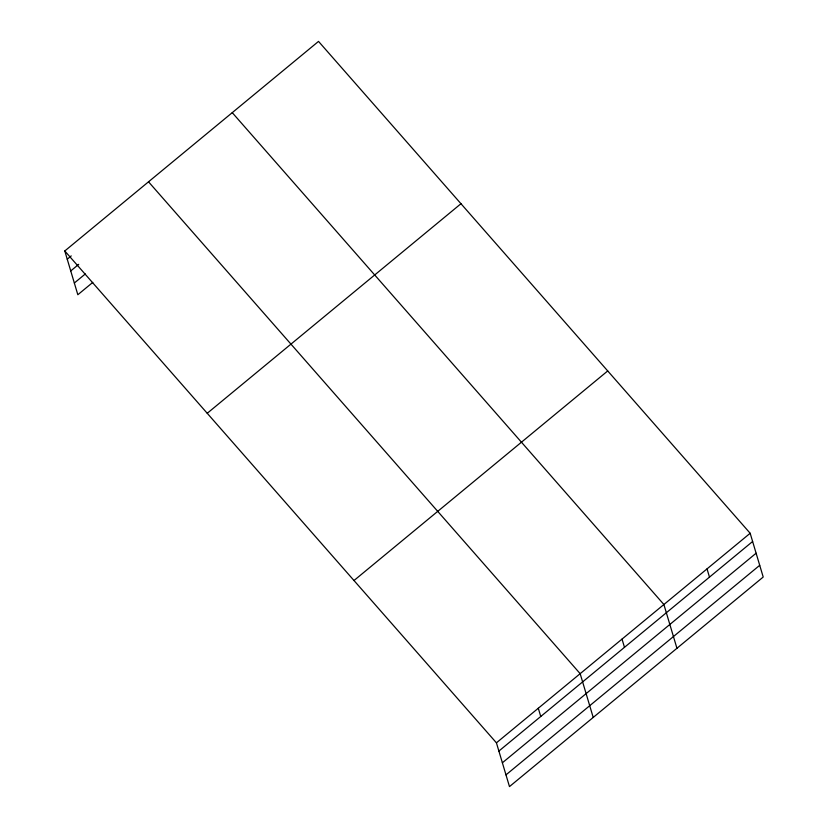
<?xml version="1.0" encoding="UTF-8"?>
<svg xmlns="http://www.w3.org/2000/svg" width="828" height="828" viewBox="0 0 828 828"><rect width="100%" height="100%" fill="white"/><g stroke="black" fill="none" stroke-linecap="round" stroke-linejoin="round"><path stroke-width="1.24" d="M64.791 250.967L318.521 41.4L750.168 533.263L763.209 577.033L509.479 786.6L496.427 742.83L64.791 250.967L77.832 294.737L92.788 282.389M67.244 259.205L71.229 255.904M70.742 270.932L78.712 264.339M74.344 283.01L85.305 273.954M207.228 413.286L460.968 203.719M353.991 580.521L607.721 370.944M496.427 742.83L750.168 533.263M498.88 751.068L752.621 541.491M502.379 762.795L756.109 553.218M505.98 774.873L759.711 565.307M232.254 112.649L663.89 604.512L676.942 648.283M148.522 181.808L580.159 673.671L593.21 717.441M707.029 568.888L709.482 577.126M622.025 639.092L624.478 647.33M538.293 708.25L540.746 716.489"/></g></svg>
